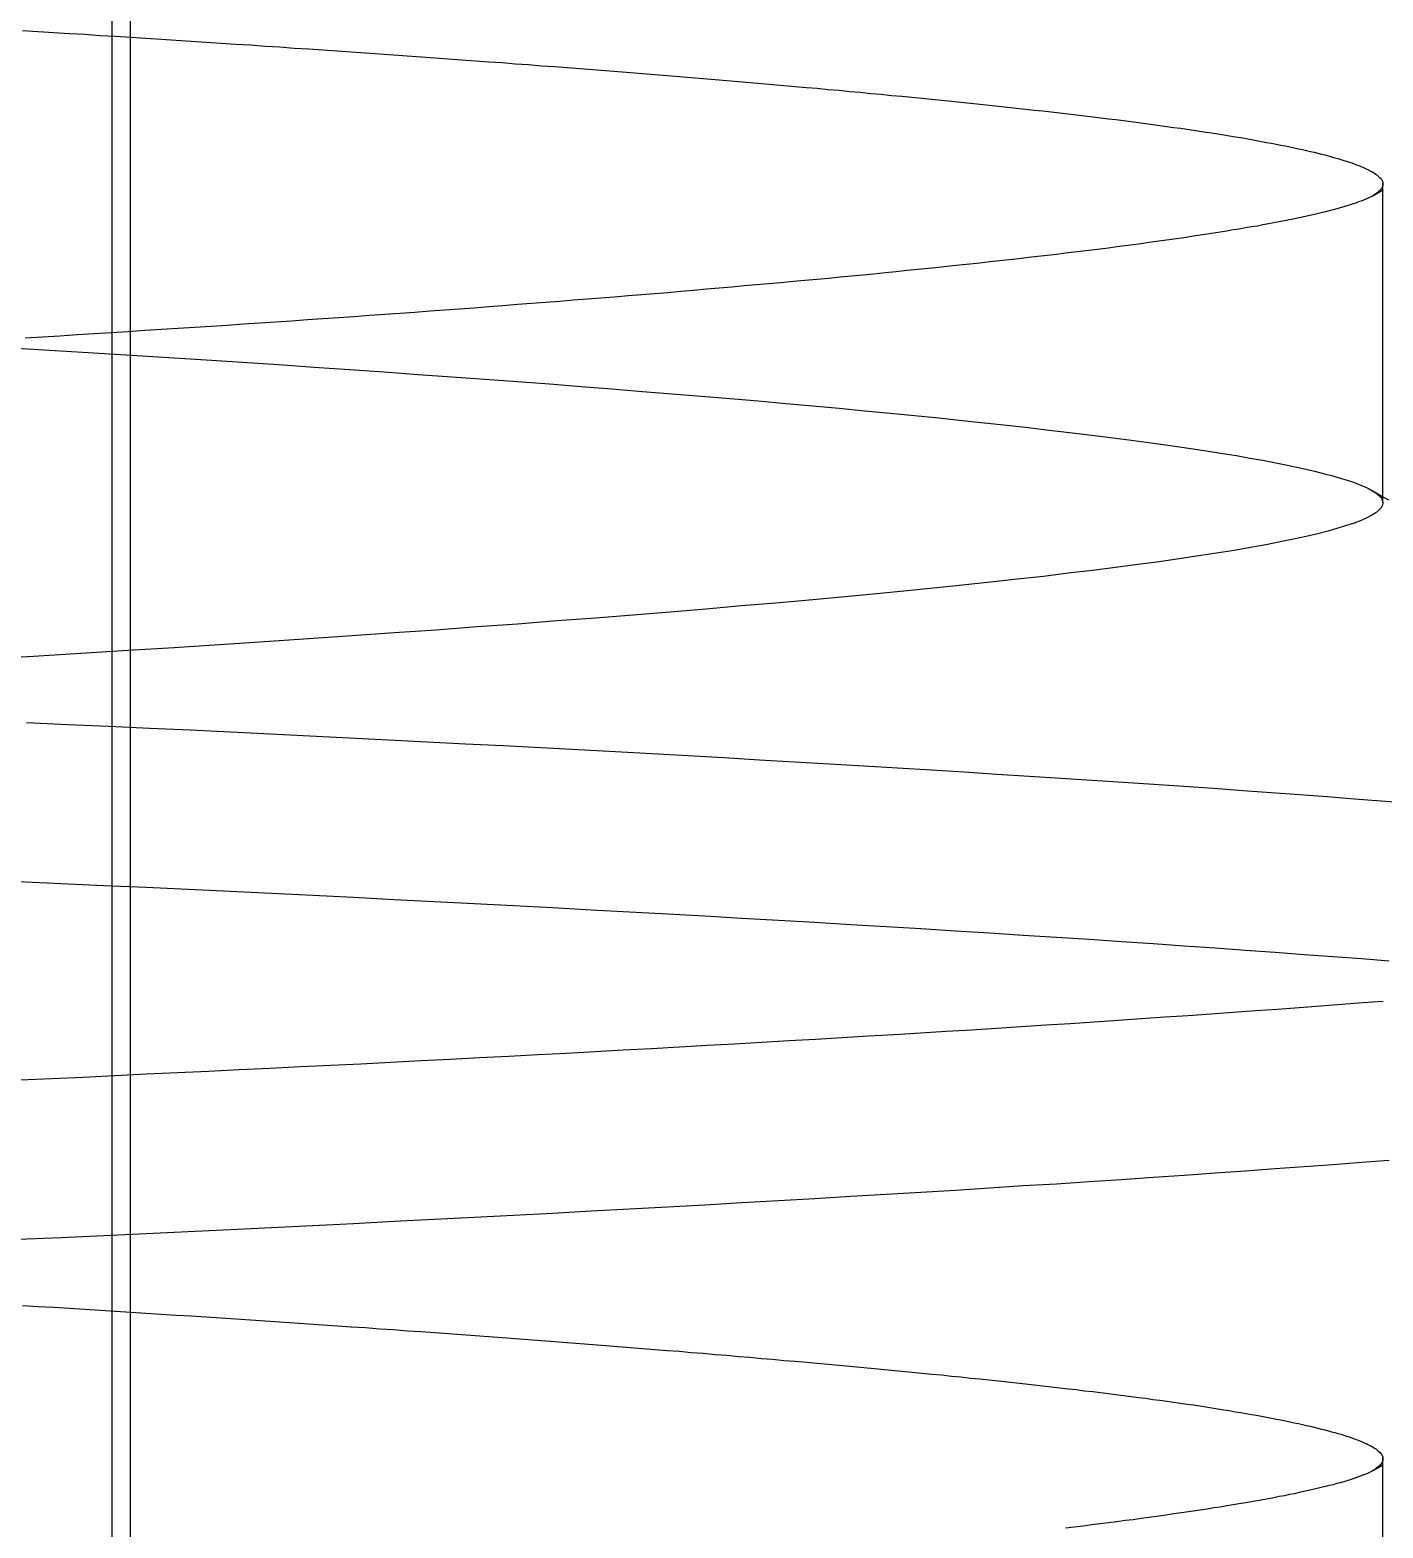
# Model space of a CAD drawing. Header units: millimetres. Extents: x 0 to 36.4, y -3.4 to 62.
# Drawn here: x 34.785 to 35.534, y 57.155 to 57.984 of the extents above; entities that cross this region are included whole.
import ezdxf

# ---------------------------------------------------------------- set-up
doc = ezdxf.new("R2010")
doc.units = ezdxf.units.MM

msp = doc.modelspace()

# ---------------------------------------------------------------- linework, layer by layer
at = {"color": 7, "linetype": 'Continuous'}
for p, q in [((34.8306, 54.7692), (34.8306, 59.8692)), ((34.8406, 59.7992), (34.8406, 52.4992)), ((34.781, 57.9837), (34.7896, 57.9831)), ((34.7896, 57.9831), (34.7983, 57.9826)), ((34.7983, 57.9826), (34.8069, 57.9821)), ((34.8069, 57.9821), (34.8154, 57.9816)), ((34.8154, 57.9816), (34.824, 57.981)), ((34.824, 57.981), (34.8325, 57.9805)), ((34.8325, 57.9805), (34.8409, 57.98)), ((34.8409, 57.98), (34.8493, 57.9794)), ((34.8493, 57.9794), (34.8577, 57.9789)), ((34.8577, 57.9789), (34.866, 57.9783)), ((34.866, 57.9783), (34.8743, 57.9778)), ((34.8743, 57.9778), (34.8826, 57.9773)), ((34.8826, 57.9773), (34.8908, 57.9767)), ((34.8908, 57.9767), (34.899, 57.9762)), ((34.899, 57.9762), (34.9071, 57.9757)), ((34.9071, 57.9757), (34.9152, 57.9751)), ((34.9152, 57.9751), (34.9233, 57.9746)), ((34.9233, 57.9746), (34.9313, 57.974)), ((34.9313, 57.974), (34.9392, 57.9735)), ((34.9392, 57.9735), (34.9472, 57.973)), ((34.9472, 57.973), (34.9551, 57.9724)), ((34.9551, 57.9724), (34.9629, 57.9719)), ((34.9629, 57.9719), (34.9707, 57.9713)), ((34.9707, 57.9713), (34.9785, 57.9708)), ((34.9785, 57.9708), (34.9862, 57.9702)), ((34.9862, 57.9702), (34.9938, 57.9697)), ((34.9938, 57.9697), (35.0015, 57.9692)), ((35.0015, 57.9692), (35.0091, 57.9686)), ((35.0091, 57.9686), (35.0166, 57.9681)), ((35.0166, 57.9681), (35.0241, 57.9675)), ((35.0241, 57.9675), (35.0315, 57.967)), ((35.0315, 57.967), (35.0389, 57.9664)), ((35.0389, 57.9664), (35.0463, 57.9659)), ((35.0463, 57.9659), (35.0536, 57.9653)), ((35.0536, 57.9653), (35.0609, 57.9648)), ((35.0609, 57.9648), (35.0681, 57.9642)), ((35.0681, 57.9642), (35.0753, 57.9637)), ((35.0753, 57.9637), (35.0824, 57.9632)), ((35.0824, 57.9632), (35.0895, 57.9626)), ((35.0895, 57.9626), (35.0965, 57.9621)), ((35.0965, 57.9621), (35.1035, 57.9615)), ((35.1035, 57.9615), (35.1104, 57.961)), ((35.1104, 57.961), (35.1173, 57.9604)), ((35.1173, 57.9604), (35.1241, 57.9599)), ((35.1241, 57.9599), (35.1309, 57.9593)), ((35.1309, 57.9593), (35.1377, 57.9588)), ((35.1377, 57.9588), (35.1444, 57.9582)), ((35.1444, 57.9582), (35.151, 57.9577)), ((35.151, 57.9577), (35.1576, 57.9571)), ((35.1576, 57.9571), (35.1642, 57.9566)), ((35.1642, 57.9566), (35.1706, 57.956)), ((35.1706, 57.956), (35.1771, 57.9555)), ((35.1771, 57.9555), (35.1835, 57.9549)), ((35.1835, 57.9549), (35.1898, 57.9544)), ((35.1898, 57.9544), (35.1961, 57.9538)), ((35.1961, 57.9538), (35.2023, 57.9533)), ((35.2023, 57.9533), (35.2085, 57.9528)), ((35.2085, 57.9528), (35.2147, 57.9522)), ((35.2147, 57.9522), (35.2207, 57.9517)), ((35.2207, 57.9517), (35.2268, 57.9511)), ((35.2268, 57.9511), (35.2328, 57.9506)), ((35.2328, 57.9506), (35.2387, 57.95)), ((35.2387, 57.95), (35.2445, 57.9495)), ((35.2445, 57.9495), (35.2504, 57.9489)), ((35.2504, 57.9489), (35.2561, 57.9484)), ((35.2561, 57.9484), (35.2618, 57.9478)), ((35.2618, 57.9478), (35.2675, 57.9473)), ((35.2675, 57.9473), (35.2731, 57.9468)), ((35.2731, 57.9468), (35.2786, 57.9462)), ((35.2786, 57.9462), (35.2841, 57.9457)), ((35.2841, 57.9457), (35.2895, 57.9451)), ((35.2895, 57.9451), (35.2949, 57.9446)), ((35.2949, 57.9446), (35.3002, 57.944)), ((35.3002, 57.944), (35.3055, 57.9435)), ((35.3055, 57.9435), (35.3107, 57.943)), ((35.3107, 57.943), (35.3158, 57.9424)), ((35.3158, 57.9424), (35.3209, 57.9419)), ((35.3209, 57.9419), (35.326, 57.9413)), ((35.326, 57.9413), (35.3309, 57.9408)), ((35.3309, 57.9408), (35.3359, 57.9402)), ((35.3359, 57.9402), (35.3407, 57.9397)), ((35.3407, 57.9397), (35.3455, 57.9392)), ((35.3455, 57.9392), (35.3502, 57.9386)), ((35.3502, 57.9386), (35.3549, 57.9381)), ((35.3549, 57.9381), (35.3596, 57.9376)), ((35.3596, 57.9376), (35.3641, 57.937)), ((35.3641, 57.937), (35.3686, 57.9365)), ((35.3686, 57.9365), (35.3731, 57.936)), ((35.3731, 57.936), (35.3774, 57.9354)), ((35.3774, 57.9354), (35.3818, 57.9349)), ((35.3818, 57.9349), (35.386, 57.9344)), ((35.386, 57.9344), (35.3902, 57.9338)), ((35.3902, 57.9338), (35.3944, 57.9333)), ((35.3944, 57.9333), (35.3984, 57.9328)), ((35.3984, 57.9328), (35.4024, 57.9322)), ((35.4024, 57.9322), (35.4064, 57.9317)), ((35.4064, 57.9317), (35.4103, 57.9312)), ((35.4103, 57.9312), (35.4141, 57.9306)), ((35.4141, 57.9306), (35.4179, 57.9301)), ((35.4179, 57.9301), (35.4216, 57.9296)), ((35.4216, 57.9296), (35.4252, 57.9291)), ((35.4252, 57.9291), (35.4288, 57.9285)), ((35.4288, 57.9285), (35.4323, 57.928)), ((35.4323, 57.928), (35.4357, 57.9275)), ((35.4357, 57.9275), (35.4391, 57.927)), ((35.4391, 57.927), (35.4424, 57.9265)), ((35.4424, 57.9265), (35.4456, 57.9259)), ((35.4456, 57.9259), (35.4488, 57.9254)), ((35.4488, 57.9254), (35.4519, 57.9249)), ((35.4519, 57.9249), (35.455, 57.9244)), ((35.455, 57.9244), (35.458, 57.9239)), ((35.458, 57.9239), (35.4609, 57.9233)), ((35.4609, 57.9233), (35.4638, 57.9228)), ((35.4638, 57.9228), (35.4666, 57.9223)), ((35.4666, 57.9223), (35.4693, 57.9218)), ((35.4693, 57.9218), (35.472, 57.9213)), ((35.472, 57.9213), (35.4746, 57.9208)), ((35.4746, 57.9208), (35.4772, 57.9203)), ((35.4772, 57.9203), (35.4797, 57.9198)), ((35.4797, 57.9198), (35.4822, 57.9193)), ((35.4822, 57.9193), (35.4846, 57.9188)), ((35.4846, 57.9188), (35.4869, 57.9183)), ((35.4869, 57.9183), (35.4892, 57.9178)), ((35.4892, 57.9178), (35.4914, 57.9173)), ((35.4914, 57.9173), (35.4936, 57.9168)), ((35.4936, 57.9168), (35.4957, 57.9163)), ((35.4957, 57.9163), (35.4977, 57.9158)), ((35.4977, 57.9158), (35.4997, 57.9153)), ((35.4997, 57.9153), (35.5016, 57.9148)), ((35.5016, 57.9148), (35.5035, 57.9143)), ((35.5035, 57.9143), (35.5053, 57.9138)), ((35.5053, 57.9138), (35.5071, 57.9133)), ((35.5071, 57.9133), (35.5088, 57.9128)), ((35.5088, 57.9128), (35.5104, 57.9123)), ((35.5104, 57.9123), (35.512, 57.9118)), ((35.512, 57.9118), (35.5135, 57.9113)), ((35.5135, 57.9113), (35.515, 57.9109)), ((35.515, 57.9109), (35.5164, 57.9104)), ((35.5164, 57.9104), (35.5178, 57.9099)), ((35.5178, 57.9099), (35.5191, 57.9094)), ((35.5191, 57.9094), (35.5203, 57.9089)), ((35.5203, 57.9089), (35.5215, 57.9085)), ((35.5215, 57.9085), (35.5226, 57.908)), ((35.5226, 57.908), (35.5237, 57.9075)), ((35.5237, 57.9075), (35.5247, 57.907)), ((35.5247, 57.907), (35.5257, 57.9066)), ((35.5257, 57.9066), (35.5266, 57.9061)), ((35.5266, 57.9061), (35.5275, 57.9056)), ((35.5275, 57.9056), (35.5283, 57.9052)), ((35.5283, 57.9052), (35.529, 57.9047)), ((35.529, 57.9047), (35.5297, 57.9042)), ((35.5297, 57.9042), (35.5303, 57.9038)), ((35.5303, 57.9038), (35.5309, 57.9033)), ((35.5309, 57.9033), (35.5314, 57.9028)), ((35.5314, 57.9028), (35.5319, 57.9024)), ((35.5319, 57.9024), (35.5323, 57.9019)), ((35.5323, 57.9019), (35.5327, 57.9015)), ((35.5327, 57.8961), (35.5323, 57.8956)), ((35.5327, 57.9015), (35.533, 57.901)), ((35.533, 57.8965), (35.5327, 57.8961)), ((35.533, 57.901), (35.5332, 57.9006)), ((35.5333, 57.897), (35.533, 57.8965)), ((35.5332, 57.9006), (35.5334, 57.9001)), ((35.5335, 57.8974), (35.5333, 57.897)), ((35.5334, 57.9001), (35.5336, 57.8997)), ((35.5336, 57.8979), (35.5335, 57.8974)), ((35.5336, 57.8997), (35.5337, 57.8992)), ((35.5337, 57.8983), (35.5336, 57.8979)), ((35.53371, 57.89539), (35.5337, 57.8992)), ((35.5337, 57.8992), (35.5337, 57.8988)), ((35.5337, 57.8988), (35.5337, 57.8983)), ((35.5187, 57.8882), (35.5172, 57.8877)), ((35.5202, 57.8888), (35.5187, 57.8882)), ((35.5217, 57.8893), (35.5202, 57.8888)), ((35.523, 57.8898), (35.5217, 57.8893)), ((35.5243, 57.8904), (35.523, 57.8898)), ((35.5255, 57.8909), (35.5243, 57.8904)), ((35.5267, 57.8914), (35.5255, 57.8909)), ((35.5278, 57.8919), (35.5267, 57.8914)), ((35.5308, 57.8937), (35.5278, 57.8919)), ((35.5285, 57.8924), (35.5278, 57.8919)), ((35.5292, 57.8929), (35.5285, 57.8924)), ((35.5298, 57.8933), (35.5292, 57.8929)), ((35.5304, 57.8938), (35.5298, 57.8933)), ((35.531, 57.8943), (35.5304, 57.8938)), ((35.5338, 57.8954), (35.5308, 57.8937)), ((35.5315, 57.8947), (35.531, 57.8943)), ((35.5319, 57.8952), (35.5315, 57.8947)), ((35.5323, 57.8956), (35.5319, 57.8952)), ((35.5337, 57.7223), (35.53371, 57.89539)), ((35.4847, 57.8795), (35.482, 57.8789)), ((35.4874, 57.8801), (35.4847, 57.8795)), ((35.49, 57.8806), (35.4874, 57.8801)), ((35.4925, 57.8812), (35.49, 57.8806)), ((35.495, 57.8817), (35.4925, 57.8812)), ((35.4973, 57.8823), (35.495, 57.8817)), ((35.4996, 57.8828), (35.4973, 57.8823)), ((35.5019, 57.8834), (35.4996, 57.8828)), ((35.504, 57.8839), (35.5019, 57.8834)), ((35.5061, 57.8845), (35.504, 57.8839)), ((35.5082, 57.885), (35.5061, 57.8845)), ((35.5101, 57.8856), (35.5082, 57.885)), ((35.512, 57.8861), (35.5101, 57.8856)), ((35.5138, 57.8866), (35.512, 57.8861)), ((35.5155, 57.8872), (35.5138, 57.8866)), ((35.5172, 57.8877), (35.5155, 57.8872)), ((35.4401, 57.8715), (35.4364, 57.8709)), ((35.4437, 57.8721), (35.4401, 57.8715)), ((35.4473, 57.8727), (35.4437, 57.8721)), ((35.4508, 57.8733), (35.4473, 57.8727)), ((35.4542, 57.8738), (35.4508, 57.8733)), ((35.4576, 57.8744), (35.4542, 57.8738)), ((35.4609, 57.875), (35.4576, 57.8744)), ((35.4641, 57.8755), (35.4609, 57.875)), ((35.4673, 57.8761), (35.4641, 57.8755)), ((35.4704, 57.8767), (35.4673, 57.8761)), ((35.4734, 57.8772), (35.4704, 57.8767)), ((35.4763, 57.8778), (35.4734, 57.8772)), ((35.4792, 57.8784), (35.4763, 57.8778)), ((35.482, 57.8789), (35.4792, 57.8784)), ((35.3819, 57.8633), (35.3773, 57.8627)), ((35.3865, 57.8639), (35.3819, 57.8633)), ((35.3911, 57.8645), (35.3865, 57.8639)), ((35.3955, 57.8651), (35.3911, 57.8645)), ((35.3999, 57.8657), (35.3955, 57.8651)), ((35.4042, 57.8663), (35.3999, 57.8657)), ((35.4085, 57.8669), (35.4042, 57.8663)), ((35.4127, 57.8675), (35.4085, 57.8669)), ((35.4168, 57.868), (35.4127, 57.8675)), ((35.4208, 57.8686), (35.4168, 57.868)), ((35.4248, 57.8692), (35.4208, 57.8686)), ((35.4287, 57.8698), (35.4248, 57.8692)), ((35.4326, 57.8704), (35.4287, 57.8698)), ((35.4364, 57.8709), (35.4326, 57.8704)), ((35.3107, 57.855), (35.3052, 57.8544)), ((35.3162, 57.8556), (35.3107, 57.855)), ((35.3217, 57.8562), (35.3162, 57.8556)), ((35.3271, 57.8568), (35.3217, 57.8562)), ((35.3324, 57.8574), (35.3271, 57.8568)), ((35.3376, 57.858), (35.3324, 57.8574)), ((35.3428, 57.8586), (35.3376, 57.858)), ((35.3479, 57.8592), (35.3428, 57.8586)), ((35.353, 57.8598), (35.3479, 57.8592)), ((35.358, 57.8604), (35.353, 57.8598)), ((35.3629, 57.861), (35.358, 57.8604)), ((35.3678, 57.8616), (35.3629, 57.861)), ((35.3726, 57.8621), (35.3678, 57.8616)), ((35.3773, 57.8627), (35.3726, 57.8621)), ((35.2269, 57.8465), (35.2204, 57.8459)), ((35.2333, 57.8471), (35.2269, 57.8465)), ((35.2396, 57.8477), (35.2333, 57.8471)), ((35.2459, 57.8483), (35.2396, 57.8477)), ((35.2521, 57.8489), (35.2459, 57.8483)), ((35.2582, 57.8496), (35.2521, 57.8489)), ((35.2643, 57.8502), (35.2582, 57.8496)), ((35.2704, 57.8508), (35.2643, 57.8502)), ((35.2763, 57.8514), (35.2704, 57.8508)), ((35.2822, 57.852), (35.2763, 57.8514)), ((35.288, 57.8526), (35.2822, 57.852)), ((35.2938, 57.8532), (35.288, 57.8526)), ((35.2995, 57.8538), (35.2938, 57.8532)), ((35.3052, 57.8544), (35.2995, 57.8538)), ((35.138, 57.8386), (35.1307, 57.838)), ((35.1452, 57.8392), (35.138, 57.8386)), ((35.1523, 57.8398), (35.1452, 57.8392)), ((35.1594, 57.8405), (35.1523, 57.8398)), ((35.1664, 57.8411), (35.1594, 57.8405)), ((35.1734, 57.8417), (35.1664, 57.8411)), ((35.1803, 57.8423), (35.1734, 57.8417)), ((35.1871, 57.8429), (35.1803, 57.8423)), ((35.1939, 57.8435), (35.1871, 57.8429)), ((35.2006, 57.8441), (35.1939, 57.8435)), ((35.2073, 57.8447), (35.2006, 57.8441)), ((35.2139, 57.8453), (35.2073, 57.8447)), ((35.2204, 57.8459), (35.2139, 57.8453)), ((35.0308, 57.8301), (35.0227, 57.8295)), ((35.0389, 57.8307), (35.0308, 57.8301)), ((35.0468, 57.8314), (35.0389, 57.8307)), ((35.0548, 57.832), (35.0468, 57.8314)), ((35.0626, 57.8326), (35.0548, 57.832)), ((35.0704, 57.8332), (35.0626, 57.8326)), ((35.0782, 57.8338), (35.0704, 57.8332)), ((35.0859, 57.8344), (35.0782, 57.8338)), ((35.0935, 57.835), (35.0859, 57.8344)), ((35.101, 57.8356), (35.0935, 57.835)), ((35.1086, 57.8362), (35.101, 57.8356)), ((35.116, 57.8368), (35.1086, 57.8362)), ((35.1234, 57.8374), (35.116, 57.8368)), ((35.1307, 57.838), (35.1234, 57.8374)), ((34.9122, 57.8217), (34.9033, 57.8211)), ((34.921, 57.8223), (34.9122, 57.8217)), ((34.9298, 57.8229), (34.921, 57.8223)), ((34.9386, 57.8235), (34.9298, 57.8229)), ((34.9472, 57.8241), (34.9386, 57.8235)), ((34.9558, 57.8247), (34.9472, 57.8241)), ((34.9644, 57.8253), (34.9558, 57.8247)), ((34.9729, 57.8259), (34.9644, 57.8253)), ((34.9814, 57.8265), (34.9729, 57.8259)), ((34.9897, 57.8271), (34.9814, 57.8265)), ((34.9981, 57.8277), (34.9897, 57.8271)), ((35.0063, 57.8283), (34.9981, 57.8277)), ((35.0146, 57.8289), (35.0063, 57.8283)), ((35.0227, 57.8295), (35.0146, 57.8289)), ((34.7921, 57.814), (34.7825, 57.8134)), ((34.8017, 57.8146), (34.7921, 57.814)), ((34.8112, 57.8152), (34.8017, 57.8146)), ((34.8206, 57.8158), (34.8112, 57.8152)), ((34.83, 57.8164), (34.8206, 57.8158)), ((34.8394, 57.817), (34.83, 57.8164)), ((34.8487, 57.8176), (34.8394, 57.817)), ((34.8579, 57.8182), (34.8487, 57.8176)), ((34.8671, 57.8188), (34.8579, 57.8182)), ((34.8762, 57.8193), (34.8671, 57.8188)), ((34.8853, 57.8199), (34.8762, 57.8193)), ((34.8943, 57.8205), (34.8853, 57.8199)), ((34.9033, 57.8211), (34.8943, 57.8205)), ((34.7776, 57.8079), (34.799, 57.8066)), ((34.799, 57.8066), (34.8203, 57.8053)), ((34.8203, 57.8053), (34.8413, 57.804)), ((34.8413, 57.804), (34.862, 57.8027)), ((34.862, 57.8027), (34.8825, 57.8014)), ((34.8825, 57.8014), (34.9027, 57.8001)), ((34.9027, 57.8001), (34.9227, 57.7988)), ((34.9227, 57.7988), (34.9424, 57.7974)), ((34.9424, 57.7974), (34.9619, 57.7961)), ((34.9619, 57.7961), (34.981, 57.7948)), ((34.981, 57.7948), (34.9999, 57.7934)), ((34.9999, 57.7934), (35.0185, 57.7921)), ((35.0185, 57.7921), (35.0368, 57.7908)), ((35.0368, 57.7908), (35.0548, 57.7894)), ((35.0548, 57.7894), (35.0726, 57.7881)), ((35.0726, 57.7881), (35.09, 57.7867)), ((35.09, 57.7867), (35.1071, 57.7854)), ((35.1071, 57.7854), (35.124, 57.784)), ((35.124, 57.784), (35.1405, 57.7827)), ((35.1405, 57.7827), (35.1567, 57.7814)), ((35.1567, 57.7814), (35.1725, 57.78)), ((35.1725, 57.78), (35.1881, 57.7787)), ((35.1881, 57.7787), (35.2033, 57.7773)), ((35.2033, 57.7773), (35.2183, 57.776)), ((35.2183, 57.776), (35.2328, 57.7746)), ((35.2328, 57.7746), (35.2471, 57.7733)), ((35.2471, 57.7733), (35.261, 57.772)), ((35.261, 57.772), (35.2746, 57.7706)), ((35.2746, 57.7706), (35.2879, 57.7693)), ((35.2879, 57.7693), (35.3008, 57.7679)), ((35.3008, 57.7679), (35.3133, 57.7666)), ((35.3133, 57.7666), (35.3256, 57.7653)), ((35.3256, 57.7653), (35.3374, 57.764)), ((35.3374, 57.764), (35.349, 57.7626)), ((35.349, 57.7626), (35.3602, 57.7613)), ((35.3602, 57.7613), (35.371, 57.76)), ((35.371, 57.76), (35.3815, 57.7587)), ((35.3815, 57.7587), (35.3916, 57.7574)), ((35.3916, 57.7574), (35.4014, 57.7561)), ((35.4014, 57.7561), (35.4109, 57.7548)), ((35.4109, 57.7548), (35.4199, 57.7535)), ((35.4199, 57.7535), (35.4287, 57.7522)), ((35.4287, 57.7522), (35.437, 57.7509)), ((35.437, 57.7509), (35.4451, 57.7496)), ((35.4451, 57.7496), (35.4527, 57.7484)), ((35.4527, 57.7484), (35.46, 57.7471)), ((35.46, 57.7471), (35.467, 57.7459)), ((35.467, 57.7459), (35.4736, 57.7446)), ((35.4736, 57.7446), (35.4799, 57.7434)), ((35.4799, 57.7434), (35.4858, 57.7421)), ((35.4858, 57.7421), (35.4913, 57.7409)), ((35.4913, 57.7409), (35.4965, 57.7397)), ((35.4965, 57.7397), (35.5014, 57.7384)), ((35.5014, 57.7384), (35.5059, 57.7372)), ((35.5059, 57.7372), (35.5101, 57.736)), ((35.5101, 57.736), (35.5139, 57.7349)), ((35.5139, 57.7349), (35.5174, 57.7337)), ((35.5174, 57.7337), (35.5205, 57.7325)), ((35.5205, 57.7325), (35.5233, 57.7313)), ((35.5233, 57.7313), (35.5258, 57.7302)), ((35.5258, 57.7302), (35.5279, 57.729)), ((35.5279, 57.729), (35.5278, 57.729)), ((35.5278, 57.729), (35.5279, 57.729)), ((35.5279, 57.729), (35.5297, 57.7279)), ((35.5279, 57.729), (35.5281, 57.7289)), ((35.5281, 57.7289), (35.5282, 57.7288)), ((35.5282, 57.7288), (35.5283, 57.7288)), ((35.5283, 57.7288), (35.5284, 57.7287)), ((35.5284, 57.7287), (35.5285, 57.7287)), ((35.5285, 57.7287), (35.5285, 57.7286)), ((35.5285, 57.7287), (35.5287, 57.7286)), ((35.5287, 57.7286), (35.5287, 57.7285)), ((35.5287, 57.7286), (35.5289, 57.7284)), ((35.5289, 57.7284), (35.529, 57.7284)), ((35.529, 57.7284), (35.5291, 57.7283)), ((35.5291, 57.7283), (35.5292, 57.7283)), ((35.5292, 57.7283), (35.5293, 57.7282)), ((35.5293, 57.7282), (35.5295, 57.7281)), ((35.5295, 57.7281), (35.5297, 57.7279)), ((35.5297, 57.7279), (35.5311, 57.7268)), ((35.5297, 57.7279), (35.5299, 57.7279)), ((35.5299, 57.7279), (35.53, 57.7278)), ((35.53, 57.7278), (35.5301, 57.7277)), ((35.5301, 57.7277), (35.5302, 57.7277)), ((35.5302, 57.7277), (35.5303, 57.7276)), ((35.5303, 57.7276), (35.5304, 57.7276)), ((35.5304, 57.7276), (35.5304, 57.7275)), ((35.5304, 57.7275), (35.5306, 57.7275)), ((35.5306, 57.7275), (35.5308, 57.7273)), ((35.5308, 57.7273), (35.531, 57.7272)), ((35.531, 57.7272), (35.5311, 57.7272)), ((35.5311, 57.7272), (35.5311, 57.7268)), ((35.5311, 57.7272), (35.5313, 57.7271)), ((35.5311, 57.7268), (35.5323, 57.7256)), ((35.5313, 57.7271), (35.5313, 57.727)), ((35.5313, 57.7271), (35.5316, 57.7268)), ((35.5316, 57.7268), (35.5318, 57.7267)), ((35.5318, 57.7267), (35.532, 57.7266)), ((35.5321, 57.7266), (35.532, 57.7266)), ((35.532, 57.7266), (35.5321, 57.7266)), ((35.5321, 57.7266), (35.5323, 57.7264)), ((35.5323, 57.7256), (35.5323, 57.7264)), ((35.5323, 57.7264), (35.5325, 57.7264)), ((35.5323, 57.7256), (35.5331, 57.7245)), ((35.5325, 57.7264), (35.5326, 57.7263)), ((35.5326, 57.7263), (35.5327, 57.7262)), ((35.5327, 57.7262), (35.5328, 57.7262)), ((35.5328, 57.7262), (35.5329, 57.7261)), ((35.5329, 57.7261), (35.533, 57.7261)), ((35.533, 57.7261), (35.533, 57.726)), ((35.533, 57.7261), (35.5333, 57.7259)), ((35.5331, 57.7245), (35.5335, 57.7234)), ((35.5333, 57.7259), (35.5335, 57.7258)), ((35.5335, 57.7258), (35.5336, 57.7257)), ((35.5335, 57.7234), (35.5337, 57.7223)), ((35.5337, 57.7223), (35.5335, 57.721)), ((35.5336, 57.7257), (35.5337, 57.7257)), ((35.5337, 57.7257), (35.5337, 57.7256)), ((35.5337, 57.7256), (35.5367, 57.7239)), ((35.5248, 57.714), (35.5216, 57.7126)), ((35.5276, 57.7154), (35.5248, 57.714)), ((35.5298, 57.7168), (35.5276, 57.7154)), ((35.5315, 57.7182), (35.5298, 57.7168)), ((35.5327, 57.7196), (35.5315, 57.7182)), ((35.5335, 57.721), (35.5327, 57.7196)), ((35.5034, 57.7067), (35.4976, 57.7052)), ((35.5087, 57.7082), (35.5034, 57.7067)), ((35.5135, 57.7097), (35.5087, 57.7082)), ((35.5178, 57.7111), (35.5135, 57.7097)), ((35.5216, 57.7126), (35.5178, 57.7111)), ((35.4604, 57.6976), (35.4513, 57.696)), ((35.4689, 57.6991), (35.4604, 57.6976)), ((35.4769, 57.7007), (35.4689, 57.6991)), ((35.4843, 57.7022), (35.4769, 57.7007)), ((35.4912, 57.7037), (35.4843, 57.7022)), ((35.4976, 57.7052), (35.4912, 57.7037)), ((35.4098, 57.6897), (35.398, 57.6881)), ((35.421, 57.6913), (35.4098, 57.6897)), ((35.4316, 57.6929), (35.421, 57.6913)), ((35.4417, 57.6945), (35.4316, 57.6929)), ((35.4513, 57.696), (35.4417, 57.6945)), ((35.3458, 57.6816), (35.3314, 57.68)), ((35.3596, 57.6833), (35.3458, 57.6816)), ((35.373, 57.6849), (35.3596, 57.6833)), ((35.3858, 57.6865), (35.373, 57.6849)), ((35.398, 57.6881), (35.3858, 57.6865)), ((35.2686, 57.6734), (35.2516, 57.6718)), ((35.2851, 57.6751), (35.2686, 57.6734)), ((35.301, 57.6767), (35.2851, 57.6751)), ((35.3165, 57.6784), (35.301, 57.6767)), ((35.3314, 57.68), (35.3165, 57.6784)), ((35.1787, 57.6652), (35.1592, 57.6635)), ((35.1977, 57.6668), (35.1787, 57.6652)), ((35.2162, 57.6685), (35.1977, 57.6668)), ((35.2342, 57.6701), (35.2162, 57.6685)), ((35.2516, 57.6718), (35.2342, 57.6701)), ((35.0766, 57.6569), (35.0548, 57.6552)), ((35.098, 57.6585), (35.0766, 57.6569)), ((35.1189, 57.6602), (35.098, 57.6585)), ((35.1393, 57.6618), (35.1189, 57.6602)), ((35.1592, 57.6635), (35.1393, 57.6618)), ((34.9632, 57.6486), (34.9392, 57.647)), ((34.9867, 57.6503), (34.9632, 57.6486)), ((35.0099, 57.6519), (34.9867, 57.6503)), ((35.0325, 57.6536), (35.0099, 57.6519)), ((35.0548, 57.6552), (35.0325, 57.6536)), ((34.8393, 57.6405), (34.8133, 57.6389)), ((34.8648, 57.6421), (34.8393, 57.6405)), ((34.89, 57.6437), (34.8648, 57.6421)), ((34.9148, 57.6454), (34.89, 57.6437)), ((34.9392, 57.647), (34.9148, 57.6454)), ((34.787, 57.6373), (34.7604, 57.6357)), ((34.8133, 57.6389), (34.787, 57.6373)), ((34.7832, 57.6008), (34.8061, 57.5997)), ((34.8061, 57.5997), (34.8288, 57.5987)), ((34.8288, 57.5987), (34.8514, 57.5976)), ((34.8514, 57.5976), (34.8738, 57.5966)), ((34.8738, 57.5966), (34.896, 57.5955)), ((34.896, 57.5955), (34.9181, 57.5944)), ((34.9181, 57.5944), (34.94, 57.5933)), ((34.94, 57.5933), (34.9618, 57.5923)), ((34.9618, 57.5923), (34.9834, 57.5912)), ((34.9834, 57.5912), (35.0048, 57.5901)), ((35.0048, 57.5901), (35.026, 57.589)), ((35.026, 57.589), (35.047, 57.5879)), ((35.047, 57.5879), (35.0678, 57.5868)), ((35.0678, 57.5868), (35.0885, 57.5857)), ((35.0885, 57.5857), (35.109, 57.5846)), ((35.109, 57.5846), (35.1292, 57.5835)), ((35.1292, 57.5835), (35.1493, 57.5824)), ((35.1493, 57.5824), (35.1691, 57.5813)), ((35.1691, 57.5813), (35.1887, 57.5801)), ((35.1887, 57.5801), (35.2082, 57.579)), ((35.2082, 57.579), (35.2274, 57.5779)), ((35.2274, 57.5779), (35.2464, 57.5768)), ((35.2464, 57.5768), (35.2651, 57.5756)), ((35.2651, 57.5756), (35.2837, 57.5745)), ((35.2837, 57.5745), (35.302, 57.5734)), ((35.302, 57.5734), (35.3201, 57.5722)), ((35.3201, 57.5722), (35.3379, 57.5711)), ((35.3379, 57.5711), (35.3555, 57.57)), ((35.3555, 57.57), (35.3729, 57.5688)), ((35.3729, 57.5688), (35.39, 57.5677)), ((35.39, 57.5677), (35.4069, 57.5665)), ((35.4069, 57.5665), (35.4235, 57.5654)), ((35.4235, 57.5654), (35.4399, 57.5643)), ((35.4399, 57.5643), (35.4561, 57.5631)), ((35.4561, 57.5631), (35.4719, 57.562)), ((35.4719, 57.562), (35.4876, 57.5608)), ((35.4876, 57.5608), (35.5029, 57.5597)), ((35.5029, 57.5597), (35.518, 57.5585)), ((35.518, 57.5585), (35.5328, 57.5574)), ((35.5328, 57.5574), (35.5474, 57.5563)), ((34.7785, 57.5128), (34.8023, 57.5117)), ((34.8023, 57.5117), (34.8259, 57.5106)), ((34.8259, 57.5106), (34.8494, 57.5095)), ((34.8494, 57.5095), (34.8727, 57.5084)), ((34.8727, 57.5084), (34.8958, 57.5073)), ((34.8958, 57.5073), (34.9188, 57.5062)), ((34.9188, 57.5062), (34.9416, 57.5051)), ((34.9416, 57.5051), (34.9642, 57.504)), ((34.9642, 57.504), (34.9866, 57.5028)), ((34.9866, 57.5028), (35.0088, 57.5017)), ((35.0088, 57.5017), (35.0308, 57.5006)), ((35.0308, 57.5006), (35.0526, 57.4994)), ((35.0526, 57.4994), (35.0742, 57.4983)), ((35.0742, 57.4983), (35.0956, 57.4971)), ((35.0956, 57.4971), (35.1168, 57.496)), ((35.1168, 57.496), (35.1378, 57.4948)), ((35.1378, 57.4948), (35.1585, 57.4937)), ((35.1585, 57.4937), (35.179, 57.4925)), ((35.179, 57.4925), (35.1993, 57.4913)), ((35.1993, 57.4913), (35.2194, 57.4902)), ((35.2194, 57.4902), (35.2392, 57.489)), ((35.2392, 57.489), (35.2588, 57.4878)), ((35.2588, 57.4878), (35.2781, 57.4867)), ((35.2781, 57.4867), (35.2972, 57.4855)), ((35.2972, 57.4855), (35.3161, 57.4843)), ((35.3161, 57.4843), (35.3347, 57.4831)), ((35.3347, 57.4831), (35.353, 57.4819)), ((35.353, 57.4819), (35.3711, 57.4808)), ((35.3711, 57.4808), (35.389, 57.4796)), ((35.389, 57.4796), (35.4065, 57.4784)), ((35.4065, 57.4784), (35.4238, 57.4772)), ((35.4238, 57.4772), (35.4408, 57.476)), ((35.4408, 57.476), (35.4576, 57.4748)), ((35.4576, 57.4748), (35.474, 57.4736)), ((35.474, 57.4736), (35.4902, 57.4724)), ((35.4902, 57.4724), (35.5061, 57.4712)), ((35.5061, 57.4712), (35.5218, 57.4701)), ((35.5218, 57.4701), (35.5371, 57.4689)), ((35.4509, 57.4402), (35.4385, 57.4393)), ((35.4632, 57.4411), (35.4509, 57.4402)), ((35.4754, 57.4419), (35.4632, 57.4411)), ((35.4874, 57.4428), (35.4754, 57.4419)), ((35.4992, 57.4437), (35.4874, 57.4428)), ((35.5109, 57.4446), (35.4992, 57.4437)), ((35.5224, 57.4455), (35.5109, 57.4446)), ((35.5338, 57.4463), (35.5224, 57.4455)), ((35.3336, 57.4323), (35.3199, 57.4314)), ((35.3472, 57.4332), (35.3336, 57.4323)), ((35.3607, 57.434), (35.3472, 57.4332)), ((35.374, 57.4349), (35.3607, 57.434)), ((35.3872, 57.4358), (35.374, 57.4349)), ((35.4002, 57.4367), (35.3872, 57.4358)), ((35.4131, 57.4376), (35.4002, 57.4367)), ((35.4259, 57.4384), (35.4131, 57.4376)), ((35.4385, 57.4393), (35.4259, 57.4384)), ((35.19, 57.4236), (35.175, 57.4227)), ((35.205, 57.4245), (35.19, 57.4236)), ((35.2198, 57.4253), (35.205, 57.4245)), ((35.2345, 57.4262), (35.2198, 57.4253)), ((35.2491, 57.4271), (35.2345, 57.4262)), ((35.2635, 57.4279), (35.2491, 57.4271)), ((35.2778, 57.4288), (35.2635, 57.4279)), ((35.292, 57.4297), (35.2778, 57.4288)), ((35.306, 57.4305), (35.292, 57.4297)), ((35.3199, 57.4314), (35.306, 57.4305)), ((35.05, 57.4159), (35.0339, 57.4151)), ((35.0661, 57.4168), (35.05, 57.4159)), ((35.082, 57.4176), (35.0661, 57.4168)), ((35.0978, 57.4185), (35.082, 57.4176)), ((35.1134, 57.4193), (35.0978, 57.4185)), ((35.129, 57.4202), (35.1134, 57.4193)), ((35.1444, 57.421), (35.129, 57.4202)), ((35.1598, 57.4219), (35.1444, 57.421)), ((35.175, 57.4227), (35.1598, 57.4219)), ((34.8839, 57.4076), (34.8667, 57.4068)), ((34.9009, 57.4084), (34.8839, 57.4076)), ((34.9179, 57.4092), (34.9009, 57.4084)), ((34.9348, 57.4101), (34.9179, 57.4092)), ((34.9516, 57.4109), (34.9348, 57.4101)), ((34.9682, 57.4117), (34.9516, 57.4109)), ((34.9848, 57.4126), (34.9682, 57.4117)), ((35.0013, 57.4134), (34.9848, 57.4126)), ((35.0176, 57.4142), (35.0013, 57.4134)), ((35.0339, 57.4151), (35.0176, 57.4142)), ((34.7971, 57.4035), (34.7795, 57.4027)), ((34.8146, 57.4043), (34.7971, 57.4035)), ((34.8321, 57.4052), (34.8146, 57.4043)), ((34.8494, 57.406), (34.8321, 57.4052)), ((34.8667, 57.4068), (34.8494, 57.406)), ((35.5218, 57.3572), (35.5061, 57.356)), ((35.5371, 57.3584), (35.5218, 57.3572)), ((35.4065, 57.3489), (35.389, 57.3477)), ((35.4238, 57.3501), (35.4065, 57.3489)), ((35.4408, 57.3513), (35.4238, 57.3501)), ((35.4576, 57.3525), (35.4408, 57.3513)), ((35.474, 57.3537), (35.4576, 57.3525)), ((35.4902, 57.3548), (35.474, 57.3537)), ((35.5061, 57.356), (35.4902, 57.3548)), ((35.2781, 57.3406), (35.2588, 57.3395)), ((35.2972, 57.3418), (35.2781, 57.3406)), ((35.3161, 57.343), (35.2972, 57.3418)), ((35.3347, 57.3442), (35.3161, 57.343)), ((35.353, 57.3453), (35.3347, 57.3442)), ((35.3711, 57.3465), (35.353, 57.3453)), ((35.389, 57.3477), (35.3711, 57.3465)), ((35.1378, 57.3325), (35.1168, 57.3313)), ((35.1585, 57.3336), (35.1378, 57.3325)), ((35.179, 57.3348), (35.1585, 57.3336)), ((35.1993, 57.3359), (35.179, 57.3348)), ((35.2194, 57.3371), (35.1993, 57.3359)), ((35.2392, 57.3383), (35.2194, 57.3371)), ((35.2588, 57.3395), (35.2392, 57.3383)), ((34.9866, 57.3245), (34.9642, 57.3233)), ((35.0088, 57.3256), (34.9866, 57.3245)), ((35.0308, 57.3267), (35.0088, 57.3256)), ((35.0526, 57.3279), (35.0308, 57.3267)), ((35.0742, 57.329), (35.0526, 57.3279)), ((35.0956, 57.3302), (35.0742, 57.329)), ((35.1168, 57.3313), (35.0956, 57.3302)), ((34.8259, 57.3167), (34.8023, 57.3156)), ((34.8494, 57.3178), (34.8259, 57.3167)), ((34.8727, 57.3189), (34.8494, 57.3178)), ((34.8958, 57.32), (34.8727, 57.3189)), ((34.9188, 57.3211), (34.8958, 57.32)), ((34.9416, 57.3222), (34.9188, 57.3211)), ((34.9642, 57.3233), (34.9416, 57.3222)), ((34.8023, 57.3156), (34.7785, 57.3145)), ((34.781, 57.2781), (34.7896, 57.2776)), ((34.7896, 57.2776), (34.7983, 57.2771)), ((34.7983, 57.2771), (34.8069, 57.2765)), ((34.8069, 57.2765), (34.8154, 57.276)), ((34.8154, 57.276), (34.824, 57.2755)), ((34.824, 57.2755), (34.8325, 57.2749)), ((34.8325, 57.2749), (34.8409, 57.2744)), ((34.8409, 57.2744), (34.8493, 57.2739)), ((34.8493, 57.2739), (34.8577, 57.2733)), ((34.8577, 57.2733), (34.866, 57.2728)), ((34.866, 57.2728), (34.8743, 57.2723)), ((34.8743, 57.2723), (34.8826, 57.2717)), ((34.8826, 57.2717), (34.8908, 57.2712)), ((34.8908, 57.2712), (34.899, 57.2706)), ((34.899, 57.2706), (34.9071, 57.2701)), ((34.9071, 57.2701), (34.9152, 57.2696)), ((34.9152, 57.2696), (34.9233, 57.269)), ((34.9233, 57.269), (34.9313, 57.2685)), ((34.9313, 57.2685), (34.9392, 57.2679)), ((34.9392, 57.2679), (34.9472, 57.2674)), ((34.9472, 57.2674), (34.9551, 57.2669)), ((34.9551, 57.2669), (34.9629, 57.2663)), ((34.9629, 57.2663), (34.9707, 57.2658)), ((34.9707, 57.2658), (34.9785, 57.2652)), ((34.9785, 57.2652), (34.9862, 57.2647)), ((34.9862, 57.2647), (34.9938, 57.2641)), ((34.9938, 57.2641), (35.0015, 57.2636)), ((35.0015, 57.2636), (35.0091, 57.2631)), ((35.0091, 57.2631), (35.0166, 57.2625)), ((35.0166, 57.2625), (35.0241, 57.262)), ((35.0241, 57.262), (35.0315, 57.2614)), ((35.0315, 57.2614), (35.0389, 57.2609)), ((35.0389, 57.2609), (35.0463, 57.2603)), ((35.0463, 57.2603), (35.0536, 57.2598)), ((35.0536, 57.2598), (35.0609, 57.2592)), ((35.0609, 57.2592), (35.0681, 57.2587)), ((35.0681, 57.2587), (35.0753, 57.2581)), ((35.0753, 57.2581), (35.0824, 57.2576)), ((35.0824, 57.2576), (35.0895, 57.2571)), ((35.0895, 57.2571), (35.0965, 57.2565)), ((35.0965, 57.2565), (35.1035, 57.256)), ((35.1035, 57.256), (35.1104, 57.2554)), ((35.1104, 57.2554), (35.1173, 57.2549)), ((35.1173, 57.2549), (35.1241, 57.2543)), ((35.1241, 57.2543), (35.1309, 57.2538)), ((35.1309, 57.2538), (35.1377, 57.2532)), ((35.1377, 57.2532), (35.1444, 57.2527)), ((35.1444, 57.2527), (35.151, 57.2521)), ((35.151, 57.2521), (35.1576, 57.2516)), ((35.1576, 57.2516), (35.1642, 57.251)), ((35.1642, 57.251), (35.1706, 57.2505)), ((35.1706, 57.2505), (35.1771, 57.2499)), ((35.1771, 57.2499), (35.1835, 57.2494)), ((35.1835, 57.2494), (35.1898, 57.2488)), ((35.1898, 57.2488), (35.1961, 57.2483)), ((35.1961, 57.2483), (35.2023, 57.2477)), ((35.2023, 57.2477), (35.2085, 57.2472)), ((35.2085, 57.2472), (35.2147, 57.2467)), ((35.2147, 57.2467), (35.2207, 57.2461)), ((35.2207, 57.2461), (35.2268, 57.2456)), ((35.2268, 57.2456), (35.2328, 57.245)), ((35.2328, 57.245), (35.2387, 57.2445)), ((35.2387, 57.2445), (35.2445, 57.2439)), ((35.2445, 57.2439), (35.2504, 57.2434)), ((35.2504, 57.2434), (35.2561, 57.2428)), ((35.2561, 57.2428), (35.2618, 57.2423)), ((35.2618, 57.2423), (35.2675, 57.2417)), ((35.2675, 57.2417), (35.2731, 57.2412)), ((35.2731, 57.2412), (35.2786, 57.2407)), ((35.2786, 57.2407), (35.2841, 57.2401)), ((35.2841, 57.2401), (35.2895, 57.2396)), ((35.2895, 57.2396), (35.2949, 57.239)), ((35.2949, 57.239), (35.3002, 57.2385)), ((35.3002, 57.2385), (35.3055, 57.2379)), ((35.3055, 57.2379), (35.3107, 57.2374)), ((35.3107, 57.2374), (35.3158, 57.2369)), ((35.3158, 57.2369), (35.3209, 57.2363)), ((35.3209, 57.2363), (35.326, 57.2358)), ((35.326, 57.2358), (35.3309, 57.2352)), ((35.3309, 57.2352), (35.3359, 57.2347)), ((35.3359, 57.2347), (35.3407, 57.2342)), ((35.3407, 57.2342), (35.3455, 57.2336)), ((35.3455, 57.2336), (35.3502, 57.2331)), ((35.3502, 57.2331), (35.3549, 57.2325)), ((35.3549, 57.2325), (35.3596, 57.232)), ((35.3596, 57.232), (35.3641, 57.2315)), ((35.3641, 57.2315), (35.3686, 57.2309)), ((35.3686, 57.2309), (35.3731, 57.2304)), ((35.3731, 57.2304), (35.3774, 57.2299)), ((35.3774, 57.2299), (35.3818, 57.2293)), ((35.3818, 57.2293), (35.386, 57.2288)), ((35.386, 57.2288), (35.3902, 57.2283)), ((35.3902, 57.2283), (35.3944, 57.2277)), ((35.3944, 57.2277), (35.3984, 57.2272)), ((35.3984, 57.2272), (35.4024, 57.2267)), ((35.4024, 57.2267), (35.4064, 57.2261)), ((35.4064, 57.2261), (35.4103, 57.2256)), ((35.4103, 57.2256), (35.4141, 57.2251)), ((35.4141, 57.2251), (35.4179, 57.2246)), ((35.4179, 57.2246), (35.4216, 57.224)), ((35.4216, 57.224), (35.4252, 57.2235)), ((35.4252, 57.2235), (35.4288, 57.223)), ((35.4288, 57.223), (35.4323, 57.2225)), ((35.4323, 57.2225), (35.4357, 57.2219)), ((35.4357, 57.2219), (35.4391, 57.2214)), ((35.4391, 57.2214), (35.4424, 57.2209)), ((35.4424, 57.2209), (35.4456, 57.2204)), ((35.4456, 57.2204), (35.4488, 57.2199)), ((35.4488, 57.2199), (35.4519, 57.2193)), ((35.4519, 57.2193), (35.455, 57.2188)), ((35.455, 57.2188), (35.458, 57.2183)), ((35.458, 57.2183), (35.4609, 57.2178)), ((35.4609, 57.2178), (35.4638, 57.2173)), ((35.4638, 57.2173), (35.4666, 57.2168)), ((35.4666, 57.2168), (35.4693, 57.2163)), ((35.4693, 57.2163), (35.472, 57.2157)), ((35.472, 57.2157), (35.4746, 57.2152)), ((35.4746, 57.2152), (35.4772, 57.2147)), ((35.4772, 57.2147), (35.4797, 57.2142)), ((35.4797, 57.2142), (35.4822, 57.2137)), ((35.4822, 57.2137), (35.4846, 57.2132)), ((35.4846, 57.2132), (35.4869, 57.2127)), ((35.4869, 57.2127), (35.4892, 57.2122)), ((35.4892, 57.2122), (35.4914, 57.2117)), ((35.4914, 57.2117), (35.4936, 57.2112)), ((35.4936, 57.2112), (35.4957, 57.2107)), ((35.4957, 57.2107), (35.4977, 57.2102)), ((35.4977, 57.2102), (35.4997, 57.2097)), ((35.4997, 57.2097), (35.5016, 57.2092)), ((35.5016, 57.2092), (35.5035, 57.2087)), ((35.5035, 57.2087), (35.5053, 57.2082)), ((35.5053, 57.2082), (35.5071, 57.2077)), ((35.5071, 57.2077), (35.5088, 57.2072)), ((35.5088, 57.2072), (35.5104, 57.2068)), ((35.5104, 57.2068), (35.512, 57.2063)), ((35.512, 57.2063), (35.5135, 57.2058)), ((35.5135, 57.2058), (35.515, 57.2053)), ((35.515, 57.2053), (35.5164, 57.2048)), ((35.5164, 57.2048), (35.5178, 57.2043)), ((35.5178, 57.2043), (35.5191, 57.2039)), ((35.5191, 57.2039), (35.5203, 57.2034)), ((35.5203, 57.2034), (35.5215, 57.2029)), ((35.5215, 57.2029), (35.5226, 57.2024)), ((35.5226, 57.2024), (35.5237, 57.2019)), ((35.5237, 57.2019), (35.5247, 57.2015)), ((35.5247, 57.2015), (35.5257, 57.201)), ((35.5257, 57.201), (35.5266, 57.2005)), ((35.5266, 57.2005), (35.5275, 57.2001)), ((35.5275, 57.2001), (35.5283, 57.1996)), ((35.5283, 57.1996), (35.529, 57.1991)), ((35.529, 57.1991), (35.5297, 57.1987)), ((35.5297, 57.1987), (35.5303, 57.1982)), ((35.5303, 57.1982), (35.5309, 57.1977)), ((35.5309, 57.1977), (35.5314, 57.1973)), ((35.5314, 57.1973), (35.5319, 57.1968)), ((35.5319, 57.1968), (35.5323, 57.1964)), ((35.5323, 57.1964), (35.5327, 57.1959)), ((35.5327, 57.1959), (35.533, 57.1955)), ((35.533, 57.1955), (35.5332, 57.195)), ((35.5333, 57.1914), (35.533, 57.191)), ((35.5332, 57.195), (35.5334, 57.1946)), ((35.5335, 57.1919), (35.5333, 57.1914)), ((35.5334, 57.1946), (35.5336, 57.1941)), ((35.5336, 57.1923), (35.5335, 57.1919)), ((35.5336, 57.1941), (35.5337, 57.1937)), ((35.5337, 57.1928), (35.5336, 57.1923)), ((35.53371, 57.18983), (35.5337, 57.1937)), ((35.5337, 57.1937), (35.5337, 57.1932)), ((35.5337, 57.1932), (35.5337, 57.1928)), ((35.5202, 57.1832), (35.5187, 57.1827)), ((35.5217, 57.1838), (35.5202, 57.1832)), ((35.523, 57.1843), (35.5217, 57.1838)), ((35.5243, 57.1848), (35.523, 57.1843)), ((35.5255, 57.1853), (35.5243, 57.1848)), ((35.5267, 57.1859), (35.5255, 57.1853)), ((35.5278, 57.1864), (35.5267, 57.1859)), ((35.5308, 57.1881), (35.5278, 57.1864)), ((35.5285, 57.1869), (35.5278, 57.1864)), ((35.5292, 57.1873), (35.5285, 57.1869)), ((35.5298, 57.1878), (35.5292, 57.1873)), ((35.5304, 57.1882), (35.5298, 57.1878)), ((35.531, 57.1887), (35.5304, 57.1882)), ((35.5338, 57.1899), (35.5308, 57.1881)), ((35.5315, 57.1892), (35.531, 57.1887)), ((35.5319, 57.1896), (35.5315, 57.1892)), ((35.5323, 57.1901), (35.5319, 57.1896)), ((35.5327, 57.1905), (35.5323, 57.1901)), ((35.533, 57.191), (35.5327, 57.1905)), ((35.5337, 57.0168), (35.53371, 57.18983)), ((35.49, 57.1751), (35.4874, 57.1745)), ((35.4925, 57.1756), (35.49, 57.1751)), ((35.495, 57.1762), (35.4925, 57.1756)), ((35.4973, 57.1767), (35.495, 57.1762)), ((35.4996, 57.1773), (35.4973, 57.1767)), ((35.5019, 57.1778), (35.4996, 57.1773)), ((35.504, 57.1784), (35.5019, 57.1778)), ((35.5061, 57.1789), (35.504, 57.1784)), ((35.5082, 57.1795), (35.5061, 57.1789)), ((35.5101, 57.18), (35.5082, 57.1795)), ((35.512, 57.1805), (35.5101, 57.18)), ((35.5138, 57.1811), (35.512, 57.1805)), ((35.5155, 57.1816), (35.5138, 57.1811)), ((35.5172, 57.1822), (35.5155, 57.1816)), ((35.5187, 57.1827), (35.5172, 57.1822)), ((35.4437, 57.1665), (35.4401, 57.166)), ((35.4473, 57.1671), (35.4437, 57.1665)), ((35.4508, 57.1677), (35.4473, 57.1671)), ((35.4542, 57.1683), (35.4508, 57.1677)), ((35.4576, 57.1688), (35.4542, 57.1683)), ((35.4609, 57.1694), (35.4576, 57.1688)), ((35.4641, 57.17), (35.4609, 57.1694)), ((35.4673, 57.1706), (35.4641, 57.17)), ((35.4704, 57.1711), (35.4673, 57.1706)), ((35.4734, 57.1717), (35.4704, 57.1711)), ((35.4763, 57.1723), (35.4734, 57.1717)), ((35.4792, 57.1728), (35.4763, 57.1723)), ((35.482, 57.1734), (35.4792, 57.1728)), ((35.4847, 57.1739), (35.482, 57.1734)), ((35.4874, 57.1745), (35.4847, 57.1739)), ((35.3865, 57.1584), (35.3819, 57.1578)), ((35.3911, 57.159), (35.3865, 57.1584)), ((35.3955, 57.1595), (35.3911, 57.159)), ((35.3999, 57.1601), (35.3955, 57.1595)), ((35.4042, 57.1607), (35.3999, 57.1601)), ((35.4085, 57.1613), (35.4042, 57.1607)), ((35.4127, 57.1619), (35.4085, 57.1613)), ((35.4168, 57.1625), (35.4127, 57.1619)), ((35.4208, 57.1631), (35.4168, 57.1625)), ((35.4248, 57.1636), (35.4208, 57.1631)), ((35.4287, 57.1642), (35.4248, 57.1636)), ((35.4326, 57.1648), (35.4287, 57.1642)), ((35.4364, 57.1654), (35.4326, 57.1648)), ((35.4401, 57.166), (35.4364, 57.1654)), ((35.3629, 57.1554), (35.358, 57.1548)), ((35.3678, 57.156), (35.3629, 57.1554)), ((35.3726, 57.1566), (35.3678, 57.156)), ((35.3773, 57.1572), (35.3726, 57.1566)), ((35.3819, 57.1578), (35.3773, 57.1572))]:
    msp.add_line(p, q, dxfattribs=at)

doc.saveas('drawing.dxf')
